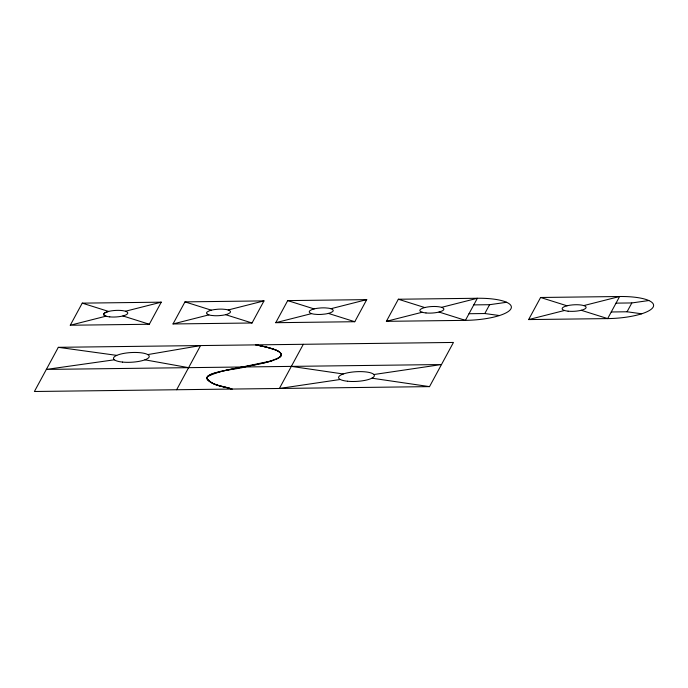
<?xml version="1.0" encoding="UTF-8"?>
<svg xmlns="http://www.w3.org/2000/svg" width="688" height="688" viewBox="0 0 688 688"><rect width="100%" height="100%" fill="white"/><g stroke="black" fill="none" stroke-linecap="round" stroke-linejoin="round"><path stroke-width="1.03" d="M58.317 347.32L34.4 391.498L429.527 386.622L453.452 342.443L58.317 347.32L116.754 355.378M70.279 325.235L82.242 303.141L161.267 302.17L149.305 324.254L70.279 325.235L106.124 316.145A12.109 3.277 -3.3 0 1 108.635 311.449L82.242 303.141M173.015 323.962L184.977 301.877L264.003 300.897L252.04 322.99L173.015 323.962L208.86 314.88M176.644 389.743L200.569 345.565L147.765 354.587M275.75 322.698L287.704 300.604L366.738 299.633L354.776 321.717L275.75 322.698L311.595 313.608A11.49 3.105 -3.3 0 0 314.106 314.167L317.202 314.442A12.324 3.337 -3.3 0 0 321.769 314.382L325.2 314.029A11.481 3.105 -3.3 0 0 328.357 313.401A11.481 3.105 -3.3 0 0 330.894 312.584L332.519 311.655A12.324 3.337 -3.3 0 0 333.207 310.383L332.571 309.488A11.49 3.105 -3.3 0 0 330.894 308.714A11.49 3.105 -3.3 0 0 328.374 308.164L325.286 307.889A12.324 3.337 -3.3 0 0 320.72 307.94L317.288 308.301A11.49 3.105 -3.3 0 0 314.132 308.921A11.49 3.105 -3.3 0 0 311.595 309.746L309.961 310.666A12.324 3.337 -3.3 0 0 309.273 311.948L309.91 312.842A11.481 3.105 -3.3 0 0 311.587 313.608M303.305 344.301L279.38 388.479L340.302 379.475M506.6 302.29A40.059 10.836 -3.3 0 1 499.419 315.551A40.033 10.836 -3.3 0 1 465.415 320.359L386.381 321.33L398.343 299.237L477.369 298.265A40.033 10.836 -3.3 0 1 506.592 302.29L489.589 304.698L473.783 304.896M469.001 313.728L484.808 313.53L489.589 304.698M583.777 305.592L619.621 296.511L607.659 318.596L528.633 319.576L540.596 297.483L619.621 296.511A40.059 10.836 -3.3 0 1 653.161 307.063A40.059 10.836 -3.3 0 1 607.624 318.604M611.245 311.974L627.052 311.776L631.833 302.944L648.836 300.536M276.722 358.878C290.207 353.056 270.565 348.068 265.594 346.958A103.733 28.07 -3.3 0 0 258.327 345.342L255.884 344.886L261.062 345.918A113.572 30.736 -3.3 0 1 267.89 347.56C272.431 349.366 279.38 349.719 281.521 354.733L280.713 356.401L278.408 358.044L270.074 361.209L223.686 370.884M272.543 360.435C251.455 367.65 227.857 366.773 207.802 376.465L206.864 378.142L207.303 379.802C214.002 385.83 223.806 386.037 231.968 389.064C223.557 386.321 211.663 385.916 206.606 377.893C209.221 372.965 216.402 373.163 221.14 371.443M125.422 311.251L161.267 302.17M207.183 314.115L206.538 313.212A12.324 3.337 -3.3 0 1 207.234 311.939L208.86 311.01A11.49 3.105 -3.3 0 1 211.397 310.193A11.49 3.105 -3.3 0 1 214.553 309.566L217.984 309.213A12.324 3.337 -3.3 0 1 222.551 309.153L225.638 309.428A11.49 3.105 -3.3 0 1 228.158 309.987L264.003 300.897M330.894 308.714L366.738 299.633M386.381 321.33L422.226 312.24M441.533 307.355L477.369 298.265L465.415 320.359L438.996 312.034M528.633 319.576L564.478 310.486M260.374 363.608C278.821 360.271 293.372 353.297 265.706 346.993A118.155 31.975 -3.3 0 0 258.542 345.393L255.884 344.886M258.989 363.935L250.105 365.749M247.327 366.317C234.273 370.342 219.326 369.164 207.475 376.413L206.813 378.09C211.964 386.106 223.652 386.123 231.968 389.064M373.885 374.521L441.49 364.537L46.363 369.413L114.363 359.798M616.027 303.133L631.833 302.944M627.052 311.776L641.663 313.788M484.808 313.53L499.411 315.543M291.342 366.386L343.278 373.988M371.898 378.185L429.527 386.622M144.936 359.824L188.607 367.659M540.596 297.483L567.015 305.799M581.24 310.279L607.659 318.596M398.343 299.237L424.763 307.562M287.704 300.604L314.132 308.921M328.357 313.401L354.776 321.717M184.977 301.877L211.397 310.193M207.312 314.149A11.49 3.105 -3.3 0 0 211.379 315.431L214.467 315.706A12.324 3.337 -3.3 0 0 219.033 315.654L222.465 315.293A11.481 3.105 -3.3 0 0 225.621 314.674L252.04 322.99M122.885 315.938L149.305 324.254M225.621 314.674A11.481 3.105 -3.3 0 0 228.158 313.848L229.783 312.928A12.324 3.337 -3.3 0 0 230.48 311.647L229.835 310.752A11.49 3.105 -3.3 0 0 228.158 309.987M347.423 381.221A17.905 4.842 -3.3 0 0 374.358 375.639A17.905 4.842 -3.3 0 0 347.672 372.801A17.905 4.842 -3.3 0 0 347.423 381.221M122.576 362.086A17.897 4.842 -3.3 0 0 149.236 356.393A17.897 4.842 -3.3 0 0 122.283 353.701A17.897 4.842 -3.3 0 0 122.576 362.086M109.745 316.876A12.109 3.277 -3.3 0 0 127.787 313.023A12.109 3.277 -3.3 0 0 109.555 311.2A12.109 3.277 -3.3 0 0 109.745 316.876M425.984 312.954A12.014 3.251 -3.3 0 0 443.872 309.118A12.014 3.251 -3.3 0 0 425.76 307.321A12.014 3.251 -3.3 0 0 425.984 312.954M568.073 311.174A12.006 3.251 -3.3 0 0 586.116 307.416A12.006 3.251 -3.3 0 0 568.185 305.532A12.006 3.251 -3.3 0 0 568.073 311.174"/></g></svg>
